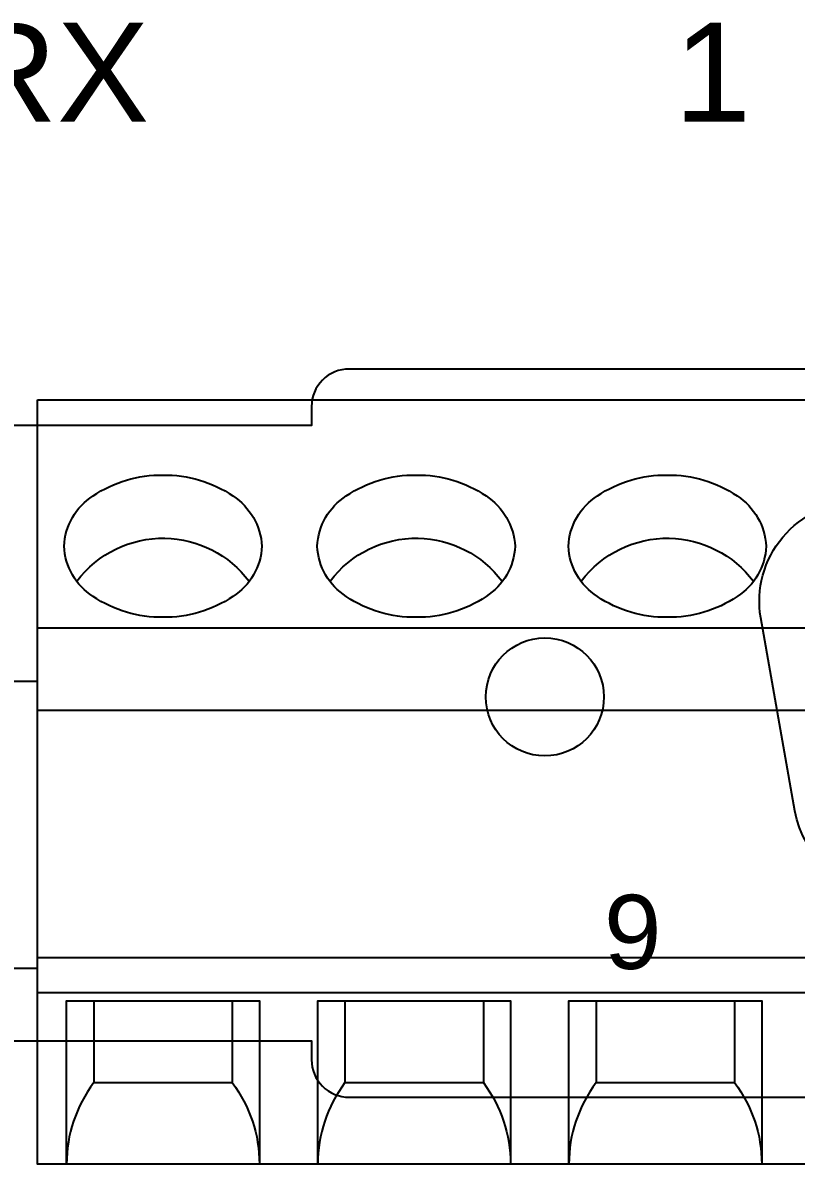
# Model space of a CAD drawing. Extents: x 0.3 to 23.7, y 0.2 to 17.8.
# Drawn here: x 20.791 to 21.407, y 5.353 to 6.263 of the extents above; entities that cross this region are included whole.
import ezdxf
from ezdxf.enums import TextEntityAlignment as Align

# ---------------------------------------------------------------- set-up
doc = ezdxf.new("R2010")
doc.units = 0
doc.header["$MEASUREMENT"] = 0
for name, color, linetype in [('1_02__1-__NONE__EIA-485', 7, 'CONTINUOUS'), ('1_04__3-___1__10-100BASE-T', 7, 'CONTINUOUS'), ('1_05__4-___1__100BASE-FX_M', 7, 'CONTINUOUS'), ('1_06__6-___2__10-100BASE-T', 7, 'CONTINUOUS'), ('1_07__8-___2__100BASE-FX_M', 7, 'CONTINUOUS'), ('2_01__0-__EMPTY', 7, 'CONTINUOUS'), ('2_02__A-__SERIAL_COMMUNICA', 7, 'CONTINUOUS'), ('2_03__B-___3__DI___4__DO__', 7, 'CONTINUOUS'), ('2_04__1-___4__DI___4__DO_E', 7, 'CONTINUOUS'), ('2_05__C-___4__DI___4__DO_F', 7, 'CONTINUOUS'), ('2_06__D-___4__DI___3__DO_E', 7, 'CONTINUOUS'), ('2_07__2A___8__DO__ELECTROM', 7, 'CONTINUOUS'), ('2_08__2B___8__DO__ELECTROM', 7, 'CONTINUOUS'), ('2_09__2C___8__DO_ELECTROME', 7, 'CONTINUOUS'), ('2_10__2D___8__DO_ELECTROME', 7, 'CONTINUOUS'), ('2_11__2G___8__DO_ELECTROME', 7, 'CONTINUOUS'), ('2_12__3-___8__DI', 7, 'CONTINUOUS'), ('2_13__4-___14__DI', 7, 'CONTINUOUS'), ('2_14__5-___8__AI___20_MA_O', 7, 'CONTINUOUS'), ('2_15__6-___4__AI___4__AO__', 7, 'CONTINUOUS')]:
    doc.layers.add(name, color=color, linetype=linetype)
doc.styles.add('ARIAL', font='arial.ttf')

msp = doc.modelspace()

# ---------------------------------------------------------------- linework, layer by layer
at = {"layer": '2_01__0-__EMPTY'}
for points in [[(22.04565, 5.95689, 0.414214), (22.01576, 5.98678), (21.05054, 5.98678, 0.414214), (21.02065, 5.95689), (21.02065, 5.94178), (20.78065, 5.94178), (20.78065, 5.95689, 0.414214), (20.75076, 5.98678), (19.85554, 5.98678, 0.414214)], [(19.85554, 5.40678), (20.75076, 5.40678, 0.414214), (20.78065, 5.43666), (20.78065, 5.45178), (21.02065, 5.45178), (21.02065, 5.43666, 0.414214), (21.05054, 5.40678), (22.01576, 5.40678, 0.414214), (22.04565, 5.43666)]]:
    msp.add_lwpolyline(points, format="xyb", dxfattribs=at)
at = {"layer": '2_02__A-__SERIAL_COMMUNICA'}
msp.add_lwpolyline([(21.45625, 5.88101), (21.9405, 5.88101, -0.46318), (22.01842, 5.78853), (21.99098, 5.63505, -0.363045), (21.91343, 5.56998), (21.48333, 5.56998, -0.360245), (21.40541, 5.63499), (21.37834, 5.78853, -0.463312)], format="xyb", close=True, dxfattribs=at)
msp.add_circle((21.20645, 5.72558), 0.047, dxfattribs=at)
at = {"layer": '2_03__B-___3__DI___4__DO__'}
msp.add_lwpolyline([(20.80237, 5.96215), (22.40237, 5.96215), (22.40237, 5.35344), (20.80237, 5.35344)], close=True, dxfattribs=at)
for points in [[(20.82363, 5.84569, -0.244062), (20.84669, 5.88574, -0.154167), (20.90237, 5.90233, -0.154167), (20.95804, 5.88574, -0.236767), (20.98111, 5.84569, -0.24406), (20.95804, 5.80563, -0.154167), (20.90237, 5.78904, -0.154167), (20.84669, 5.80563, -0.244061)], [(21.0252, 5.84567, -0.244062), (21.04826, 5.88572, -0.154167), (21.10394, 5.90231, -0.154167), (21.15962, 5.88572, -0.236767), (21.18268, 5.84567, -0.24406), (21.15962, 5.80562, -0.154167), (21.10394, 5.78903, -0.154167), (21.04826, 5.80562, -0.244061)], [(21.2252, 5.84567, -0.244062), (21.24826, 5.88572, -0.154167), (21.30394, 5.90231, -0.154167), (21.35962, 5.88572, -0.236767), (21.38268, 5.84567, -0.24406), (21.35962, 5.80562, -0.154167), (21.30394, 5.78903, -0.154167), (21.24826, 5.80562, -0.244061)]]:
    msp.add_lwpolyline(points, format="xyb", close=True, dxfattribs=at)
for points in [[(20.83371, 5.81765, -0.001746), (20.83385, 5.81778, -0.240907), (20.90394, 5.85202, -0.231198), (20.97088, 5.81778, -0.005828), (20.97118, 5.81785)], [(21.03528, 5.81764, -0.001746), (21.03542, 5.81776, -0.240907), (21.10552, 5.85201, -0.231198), (21.17246, 5.81776, -0.005828), (21.17275, 5.81784)], [(21.23528, 5.81764, -0.001746), (21.23542, 5.81776, -0.240907), (21.30552, 5.85201, -0.231198), (21.37246, 5.81776, -0.005828), (21.37275, 5.81784)], [(20.80237, 5.738), (20.64174, 5.738, 0.414169), (20.60237, 5.69864), (20.60237, 5.54905, 0.414258), (20.64174, 5.50969), (20.80237, 5.50969)], [(20.84725, 5.48351), (20.84725, 5.41838, 0.162853), (20.82559, 5.35344, 1.944453)], [(20.95748, 5.48351), (20.95748, 5.41838, -0.162853), (20.97914, 5.35344, -1.944453)], [(21.04725, 5.48351), (21.04725, 5.41838, 0.162853), (21.02559, 5.35344, 1.944453)], [(21.15748, 5.48351), (21.15748, 5.41838, -0.162853), (21.17914, 5.35344, -1.944453)], [(21.24725, 5.48351), (21.24725, 5.41838, 0.162853), (21.22559, 5.35344, 1.944453)], [(21.35748, 5.48351), (21.35748, 5.41838, -0.162853), (21.37914, 5.35344, -1.944453)]]:
    msp.add_lwpolyline(points, format="xyb", dxfattribs=at)
for points in [[(20.80237, 5.78055), (22.40237, 5.78055)], [(20.80237, 5.71511), (22.40237, 5.71511)], [(20.80237, 5.51801), (22.40237, 5.51801)], [(20.80237, 5.49018), (22.40237, 5.49018)], [(20.82559, 5.35344), (20.82559, 5.48351), (20.97914, 5.48351), (20.97914, 5.35344)], [(21.02559, 5.35344), (21.02559, 5.48351), (21.17914, 5.48351), (21.17914, 5.35344)], [(21.22559, 5.35344), (21.22559, 5.48351), (21.37914, 5.48351), (21.37914, 5.35344)], [(20.84725, 5.41838), (20.95748, 5.41838)], [(21.04725, 5.41838), (21.15748, 5.41838)], [(21.24725, 5.41838), (21.35748, 5.41838)]]:
    msp.add_lwpolyline(points, dxfattribs=at)
at = {"layer": '2_04__1-___4__DI___4__DO_E'}
msp.add_lwpolyline([(20.80237, 5.96215), (22.40237, 5.96215), (22.40237, 5.35344), (20.80237, 5.35344)], close=True, dxfattribs=at)
for points in [[(20.82363, 5.84569, -0.244062), (20.84669, 5.88574, -0.154167), (20.90237, 5.90233, -0.154167), (20.95804, 5.88574, -0.236767), (20.98111, 5.84569, -0.24406), (20.95804, 5.80563, -0.154167), (20.90237, 5.78904, -0.154167), (20.84669, 5.80563, -0.244061)], [(21.0252, 5.84567, -0.244062), (21.04826, 5.88572, -0.154167), (21.10394, 5.90231, -0.154167), (21.15962, 5.88572, -0.236767), (21.18268, 5.84567, -0.24406), (21.15962, 5.80562, -0.154167), (21.10394, 5.78903, -0.154167), (21.04826, 5.80562, -0.244061)], [(21.2252, 5.84567, -0.244062), (21.24826, 5.88572, -0.154167), (21.30394, 5.90231, -0.154167), (21.35962, 5.88572, -0.236767), (21.38268, 5.84567, -0.24406), (21.35962, 5.80562, -0.154167), (21.30394, 5.78903, -0.154167), (21.24826, 5.80562, -0.244061)]]:
    msp.add_lwpolyline(points, format="xyb", close=True, dxfattribs=at)
for points in [[(20.83371, 5.81765, -0.001746), (20.83385, 5.81778, -0.240907), (20.90394, 5.85202, -0.231198), (20.97088, 5.81778, -0.005828), (20.97118, 5.81785)], [(21.03528, 5.81764, -0.001746), (21.03542, 5.81776, -0.240907), (21.10552, 5.85201, -0.231198), (21.17246, 5.81776, -0.005828), (21.17275, 5.81784)], [(21.23528, 5.81764, -0.001746), (21.23542, 5.81776, -0.240907), (21.30552, 5.85201, -0.231198), (21.37246, 5.81776, -0.005828), (21.37275, 5.81784)], [(20.80237, 5.738), (20.64174, 5.738, 0.414169), (20.60237, 5.69864), (20.60237, 5.54905, 0.414258), (20.64174, 5.50969), (20.80237, 5.50969)], [(20.84725, 5.48351), (20.84725, 5.41838, 0.162853), (20.82559, 5.35344, 1.944453)], [(20.95748, 5.48351), (20.95748, 5.41838, -0.162853), (20.97914, 5.35344, -1.944453)], [(21.04725, 5.48351), (21.04725, 5.41838, 0.162853), (21.02559, 5.35344, 1.944453)], [(21.15748, 5.48351), (21.15748, 5.41838, -0.162853), (21.17914, 5.35344, -1.944453)], [(21.24725, 5.48351), (21.24725, 5.41838, 0.162853), (21.22559, 5.35344, 1.944453)], [(21.35748, 5.48351), (21.35748, 5.41838, -0.162853), (21.37914, 5.35344, -1.944453)]]:
    msp.add_lwpolyline(points, format="xyb", dxfattribs=at)
for points in [[(20.80237, 5.78055), (22.40237, 5.78055)], [(20.80237, 5.71511), (22.40237, 5.71511)], [(20.80237, 5.51801), (22.40237, 5.51801)], [(20.80237, 5.49018), (22.40237, 5.49018)], [(20.82559, 5.35344), (20.82559, 5.48351), (20.97914, 5.48351), (20.97914, 5.35344)], [(21.02559, 5.35344), (21.02559, 5.48351), (21.17914, 5.48351), (21.17914, 5.35344)], [(21.22559, 5.35344), (21.22559, 5.48351), (21.37914, 5.48351), (21.37914, 5.35344)], [(20.84725, 5.41838), (20.95748, 5.41838)], [(21.04725, 5.41838), (21.15748, 5.41838)], [(21.24725, 5.41838), (21.35748, 5.41838)]]:
    msp.add_lwpolyline(points, dxfattribs=at)
at = {"layer": '2_05__C-___4__DI___4__DO_F'}
msp.add_lwpolyline([(20.80237, 5.96215), (22.40237, 5.96215), (22.40237, 5.35344), (20.80237, 5.35344)], close=True, dxfattribs=at)
for points in [[(20.82363, 5.84569, -0.244062), (20.84669, 5.88574, -0.154167), (20.90237, 5.90233, -0.154167), (20.95804, 5.88574, -0.236767), (20.98111, 5.84569, -0.24406), (20.95804, 5.80563, -0.154167), (20.90237, 5.78904, -0.154167), (20.84669, 5.80563, -0.244061)], [(21.0252, 5.84567, -0.244062), (21.04826, 5.88572, -0.154167), (21.10394, 5.90231, -0.154167), (21.15962, 5.88572, -0.236767), (21.18268, 5.84567, -0.24406), (21.15962, 5.80562, -0.154167), (21.10394, 5.78903, -0.154167), (21.04826, 5.80562, -0.244061)], [(21.2252, 5.84567, -0.244062), (21.24826, 5.88572, -0.154167), (21.30394, 5.90231, -0.154167), (21.35962, 5.88572, -0.236767), (21.38268, 5.84567, -0.24406), (21.35962, 5.80562, -0.154167), (21.30394, 5.78903, -0.154167), (21.24826, 5.80562, -0.244061)]]:
    msp.add_lwpolyline(points, format="xyb", close=True, dxfattribs=at)
for points in [[(20.83371, 5.81765, -0.001746), (20.83385, 5.81778, -0.240907), (20.90394, 5.85202, -0.231198), (20.97088, 5.81778, -0.005828), (20.97118, 5.81785)], [(21.03528, 5.81764, -0.001746), (21.03542, 5.81776, -0.240907), (21.10552, 5.85201, -0.231198), (21.17246, 5.81776, -0.005828), (21.17275, 5.81784)], [(21.23528, 5.81764, -0.001746), (21.23542, 5.81776, -0.240907), (21.30552, 5.85201, -0.231198), (21.37246, 5.81776, -0.005828), (21.37275, 5.81784)], [(20.80237, 5.738), (20.64174, 5.738, 0.414169), (20.60237, 5.69864), (20.60237, 5.54905, 0.414258), (20.64174, 5.50969), (20.80237, 5.50969)], [(20.84725, 5.48351), (20.84725, 5.41838, 0.162853), (20.82559, 5.35344, 1.944453)], [(20.95748, 5.48351), (20.95748, 5.41838, -0.162853), (20.97914, 5.35344, -1.944453)], [(21.04725, 5.48351), (21.04725, 5.41838, 0.162853), (21.02559, 5.35344, 1.944453)], [(21.15748, 5.48351), (21.15748, 5.41838, -0.162853), (21.17914, 5.35344, -1.944453)], [(21.24725, 5.48351), (21.24725, 5.41838, 0.162853), (21.22559, 5.35344, 1.944453)], [(21.35748, 5.48351), (21.35748, 5.41838, -0.162853), (21.37914, 5.35344, -1.944453)]]:
    msp.add_lwpolyline(points, format="xyb", dxfattribs=at)
for points in [[(20.80237, 5.78055), (22.40237, 5.78055)], [(20.80237, 5.71511), (22.40237, 5.71511)], [(20.80237, 5.51801), (22.40237, 5.51801)], [(20.80237, 5.49018), (22.40237, 5.49018)], [(20.82559, 5.35344), (20.82559, 5.48351), (20.97914, 5.48351), (20.97914, 5.35344)], [(21.02559, 5.35344), (21.02559, 5.48351), (21.17914, 5.48351), (21.17914, 5.35344)], [(21.22559, 5.35344), (21.22559, 5.48351), (21.37914, 5.48351), (21.37914, 5.35344)], [(20.84725, 5.41838), (20.95748, 5.41838)], [(21.04725, 5.41838), (21.15748, 5.41838)], [(21.24725, 5.41838), (21.35748, 5.41838)]]:
    msp.add_lwpolyline(points, dxfattribs=at)
at = {"layer": '2_06__D-___4__DI___3__DO_E'}
msp.add_lwpolyline([(20.80237, 5.96215), (22.40237, 5.96215), (22.40237, 5.35344), (20.80237, 5.35344)], close=True, dxfattribs=at)
for points in [[(20.82363, 5.84569, -0.244062), (20.84669, 5.88574, -0.154167), (20.90237, 5.90233, -0.154167), (20.95804, 5.88574, -0.236767), (20.98111, 5.84569, -0.24406), (20.95804, 5.80563, -0.154167), (20.90237, 5.78904, -0.154167), (20.84669, 5.80563, -0.244061)], [(21.0252, 5.84567, -0.244062), (21.04826, 5.88572, -0.154167), (21.10394, 5.90231, -0.154167), (21.15962, 5.88572, -0.236767), (21.18268, 5.84567, -0.24406), (21.15962, 5.80562, -0.154167), (21.10394, 5.78903, -0.154167), (21.04826, 5.80562, -0.244061)], [(21.2252, 5.84567, -0.244062), (21.24826, 5.88572, -0.154167), (21.30394, 5.90231, -0.154167), (21.35962, 5.88572, -0.236767), (21.38268, 5.84567, -0.24406), (21.35962, 5.80562, -0.154167), (21.30394, 5.78903, -0.154167), (21.24826, 5.80562, -0.244061)]]:
    msp.add_lwpolyline(points, format="xyb", close=True, dxfattribs=at)
for points in [[(20.83371, 5.81765, -0.001746), (20.83385, 5.81778, -0.240907), (20.90394, 5.85202, -0.231198), (20.97088, 5.81778, -0.005828), (20.97118, 5.81785)], [(21.03528, 5.81764, -0.001746), (21.03542, 5.81776, -0.240907), (21.10552, 5.85201, -0.231198), (21.17246, 5.81776, -0.005828), (21.17275, 5.81784)], [(21.23528, 5.81764, -0.001746), (21.23542, 5.81776, -0.240907), (21.30552, 5.85201, -0.231198), (21.37246, 5.81776, -0.005828), (21.37275, 5.81784)], [(20.80237, 5.738), (20.64174, 5.738, 0.414169), (20.60237, 5.69864), (20.60237, 5.54905, 0.414258), (20.64174, 5.50969), (20.80237, 5.50969)], [(20.84725, 5.48351), (20.84725, 5.41838, 0.162853), (20.82559, 5.35344, 1.944453)], [(20.95748, 5.48351), (20.95748, 5.41838, -0.162853), (20.97914, 5.35344, -1.944453)], [(21.04725, 5.48351), (21.04725, 5.41838, 0.162853), (21.02559, 5.35344, 1.944453)], [(21.15748, 5.48351), (21.15748, 5.41838, -0.162853), (21.17914, 5.35344, -1.944453)], [(21.24725, 5.48351), (21.24725, 5.41838, 0.162853), (21.22559, 5.35344, 1.944453)], [(21.35748, 5.48351), (21.35748, 5.41838, -0.162853), (21.37914, 5.35344, -1.944453)]]:
    msp.add_lwpolyline(points, format="xyb", dxfattribs=at)
for points in [[(20.80237, 5.78055), (22.40237, 5.78055)], [(20.80237, 5.71511), (22.40237, 5.71511)], [(20.80237, 5.51801), (22.40237, 5.51801)], [(20.80237, 5.49018), (22.40237, 5.49018)], [(20.82559, 5.35344), (20.82559, 5.48351), (20.97914, 5.48351), (20.97914, 5.35344)], [(21.02559, 5.35344), (21.02559, 5.48351), (21.17914, 5.48351), (21.17914, 5.35344)], [(21.22559, 5.35344), (21.22559, 5.48351), (21.37914, 5.48351), (21.37914, 5.35344)], [(20.84725, 5.41838), (20.95748, 5.41838)], [(21.04725, 5.41838), (21.15748, 5.41838)], [(21.24725, 5.41838), (21.35748, 5.41838)]]:
    msp.add_lwpolyline(points, dxfattribs=at)
at = {"layer": '2_07__2A___8__DO__ELECTROM'}
msp.add_lwpolyline([(20.80237, 5.96215), (22.40237, 5.96215), (22.40237, 5.35344), (20.80237, 5.35344)], close=True, dxfattribs=at)
for points in [[(20.82363, 5.84569, -0.244062), (20.84669, 5.88574, -0.154167), (20.90237, 5.90233, -0.154167), (20.95804, 5.88574, -0.236767), (20.98111, 5.84569, -0.24406), (20.95804, 5.80563, -0.154167), (20.90237, 5.78904, -0.154167), (20.84669, 5.80563, -0.244061)], [(21.0252, 5.84567, -0.244062), (21.04826, 5.88572, -0.154167), (21.10394, 5.90231, -0.154167), (21.15962, 5.88572, -0.236767), (21.18268, 5.84567, -0.24406), (21.15962, 5.80562, -0.154167), (21.10394, 5.78903, -0.154167), (21.04826, 5.80562, -0.244061)], [(21.2252, 5.84567, -0.244062), (21.24826, 5.88572, -0.154167), (21.30394, 5.90231, -0.154167), (21.35962, 5.88572, -0.236767), (21.38268, 5.84567, -0.24406), (21.35962, 5.80562, -0.154167), (21.30394, 5.78903, -0.154167), (21.24826, 5.80562, -0.244061)]]:
    msp.add_lwpolyline(points, format="xyb", close=True, dxfattribs=at)
for points in [[(20.83371, 5.81765, -0.001746), (20.83385, 5.81778, -0.240907), (20.90394, 5.85202, -0.231198), (20.97088, 5.81778, -0.005828), (20.97118, 5.81785)], [(21.03528, 5.81764, -0.001746), (21.03542, 5.81776, -0.240907), (21.10552, 5.85201, -0.231198), (21.17246, 5.81776, -0.005828), (21.17275, 5.81784)], [(21.23528, 5.81764, -0.001746), (21.23542, 5.81776, -0.240907), (21.30552, 5.85201, -0.231198), (21.37246, 5.81776, -0.005828), (21.37275, 5.81784)], [(20.80237, 5.738), (20.64174, 5.738, 0.414169), (20.60237, 5.69864), (20.60237, 5.54905, 0.414258), (20.64174, 5.50969), (20.80237, 5.50969)], [(20.84725, 5.48351), (20.84725, 5.41838, 0.162853), (20.82559, 5.35344, 1.944453)], [(20.95748, 5.48351), (20.95748, 5.41838, -0.162853), (20.97914, 5.35344, -1.944453)], [(21.04725, 5.48351), (21.04725, 5.41838, 0.162853), (21.02559, 5.35344, 1.944453)], [(21.15748, 5.48351), (21.15748, 5.41838, -0.162853), (21.17914, 5.35344, -1.944453)], [(21.24725, 5.48351), (21.24725, 5.41838, 0.162853), (21.22559, 5.35344, 1.944453)], [(21.35748, 5.48351), (21.35748, 5.41838, -0.162853), (21.37914, 5.35344, -1.944453)]]:
    msp.add_lwpolyline(points, format="xyb", dxfattribs=at)
for points in [[(20.80237, 5.78055), (22.40237, 5.78055)], [(20.80237, 5.71511), (22.40237, 5.71511)], [(20.80237, 5.51801), (22.40237, 5.51801)], [(20.80237, 5.49018), (22.40237, 5.49018)], [(20.82559, 5.35344), (20.82559, 5.48351), (20.97914, 5.48351), (20.97914, 5.35344)], [(21.02559, 5.35344), (21.02559, 5.48351), (21.17914, 5.48351), (21.17914, 5.35344)], [(21.22559, 5.35344), (21.22559, 5.48351), (21.37914, 5.48351), (21.37914, 5.35344)], [(20.84725, 5.41838), (20.95748, 5.41838)], [(21.04725, 5.41838), (21.15748, 5.41838)], [(21.24725, 5.41838), (21.35748, 5.41838)]]:
    msp.add_lwpolyline(points, dxfattribs=at)
at = {"layer": '2_08__2B___8__DO__ELECTROM'}
msp.add_lwpolyline([(20.80237, 5.96215), (22.40237, 5.96215), (22.40237, 5.35344), (20.80237, 5.35344)], close=True, dxfattribs=at)
for points in [[(20.82363, 5.84569, -0.244062), (20.84669, 5.88574, -0.154167), (20.90237, 5.90233, -0.154167), (20.95804, 5.88574, -0.236767), (20.98111, 5.84569, -0.24406), (20.95804, 5.80563, -0.154167), (20.90237, 5.78904, -0.154167), (20.84669, 5.80563, -0.244061)], [(21.0252, 5.84567, -0.244062), (21.04826, 5.88572, -0.154167), (21.10394, 5.90231, -0.154167), (21.15962, 5.88572, -0.236767), (21.18268, 5.84567, -0.24406), (21.15962, 5.80562, -0.154167), (21.10394, 5.78903, -0.154167), (21.04826, 5.80562, -0.244061)], [(21.2252, 5.84567, -0.244062), (21.24826, 5.88572, -0.154167), (21.30394, 5.90231, -0.154167), (21.35962, 5.88572, -0.236767), (21.38268, 5.84567, -0.24406), (21.35962, 5.80562, -0.154167), (21.30394, 5.78903, -0.154167), (21.24826, 5.80562, -0.244061)]]:
    msp.add_lwpolyline(points, format="xyb", close=True, dxfattribs=at)
for points in [[(20.83371, 5.81765, -0.001746), (20.83385, 5.81778, -0.240907), (20.90394, 5.85202, -0.231198), (20.97088, 5.81778, -0.005828), (20.97118, 5.81785)], [(21.03528, 5.81764, -0.001746), (21.03542, 5.81776, -0.240907), (21.10552, 5.85201, -0.231198), (21.17246, 5.81776, -0.005828), (21.17275, 5.81784)], [(21.23528, 5.81764, -0.001746), (21.23542, 5.81776, -0.240907), (21.30552, 5.85201, -0.231198), (21.37246, 5.81776, -0.005828), (21.37275, 5.81784)], [(20.80237, 5.738), (20.64174, 5.738, 0.414169), (20.60237, 5.69864), (20.60237, 5.54905, 0.414258), (20.64174, 5.50969), (20.80237, 5.50969)], [(20.84725, 5.48351), (20.84725, 5.41838, 0.162853), (20.82559, 5.35344, 1.944453)], [(20.95748, 5.48351), (20.95748, 5.41838, -0.162853), (20.97914, 5.35344, -1.944453)], [(21.04725, 5.48351), (21.04725, 5.41838, 0.162853), (21.02559, 5.35344, 1.944453)], [(21.15748, 5.48351), (21.15748, 5.41838, -0.162853), (21.17914, 5.35344, -1.944453)], [(21.24725, 5.48351), (21.24725, 5.41838, 0.162853), (21.22559, 5.35344, 1.944453)], [(21.35748, 5.48351), (21.35748, 5.41838, -0.162853), (21.37914, 5.35344, -1.944453)]]:
    msp.add_lwpolyline(points, format="xyb", dxfattribs=at)
for points in [[(20.80237, 5.78055), (22.40237, 5.78055)], [(20.80237, 5.71511), (22.40237, 5.71511)], [(20.80237, 5.51801), (22.40237, 5.51801)], [(20.80237, 5.49018), (22.40237, 5.49018)], [(20.82559, 5.35344), (20.82559, 5.48351), (20.97914, 5.48351), (20.97914, 5.35344)], [(21.02559, 5.35344), (21.02559, 5.48351), (21.17914, 5.48351), (21.17914, 5.35344)], [(21.22559, 5.35344), (21.22559, 5.48351), (21.37914, 5.48351), (21.37914, 5.35344)], [(20.84725, 5.41838), (20.95748, 5.41838)], [(21.04725, 5.41838), (21.15748, 5.41838)], [(21.24725, 5.41838), (21.35748, 5.41838)]]:
    msp.add_lwpolyline(points, dxfattribs=at)
at = {"layer": '2_09__2C___8__DO_ELECTROME'}
msp.add_lwpolyline([(20.80237, 5.96215), (22.40237, 5.96215), (22.40237, 5.35344), (20.80237, 5.35344)], close=True, dxfattribs=at)
for points in [[(20.82363, 5.84569, -0.244062), (20.84669, 5.88574, -0.154167), (20.90237, 5.90233, -0.154167), (20.95804, 5.88574, -0.236767), (20.98111, 5.84569, -0.24406), (20.95804, 5.80563, -0.154167), (20.90237, 5.78904, -0.154167), (20.84669, 5.80563, -0.244061)], [(21.0252, 5.84567, -0.244062), (21.04826, 5.88572, -0.154167), (21.10394, 5.90231, -0.154167), (21.15962, 5.88572, -0.236767), (21.18268, 5.84567, -0.24406), (21.15962, 5.80562, -0.154167), (21.10394, 5.78903, -0.154167), (21.04826, 5.80562, -0.244061)], [(21.2252, 5.84567, -0.244062), (21.24826, 5.88572, -0.154167), (21.30394, 5.90231, -0.154167), (21.35962, 5.88572, -0.236767), (21.38268, 5.84567, -0.24406), (21.35962, 5.80562, -0.154167), (21.30394, 5.78903, -0.154167), (21.24826, 5.80562, -0.244061)]]:
    msp.add_lwpolyline(points, format="xyb", close=True, dxfattribs=at)
for points in [[(20.83371, 5.81765, -0.001746), (20.83385, 5.81778, -0.240907), (20.90394, 5.85202, -0.231198), (20.97088, 5.81778, -0.005828), (20.97118, 5.81785)], [(21.03528, 5.81764, -0.001746), (21.03542, 5.81776, -0.240907), (21.10552, 5.85201, -0.231198), (21.17246, 5.81776, -0.005828), (21.17275, 5.81784)], [(21.23528, 5.81764, -0.001746), (21.23542, 5.81776, -0.240907), (21.30552, 5.85201, -0.231198), (21.37246, 5.81776, -0.005828), (21.37275, 5.81784)], [(20.80237, 5.738), (20.64174, 5.738, 0.414169), (20.60237, 5.69864), (20.60237, 5.54905, 0.414258), (20.64174, 5.50969), (20.80237, 5.50969)], [(20.84725, 5.48351), (20.84725, 5.41838, 0.162853), (20.82559, 5.35344, 1.944453)], [(20.95748, 5.48351), (20.95748, 5.41838, -0.162853), (20.97914, 5.35344, -1.944453)], [(21.04725, 5.48351), (21.04725, 5.41838, 0.162853), (21.02559, 5.35344, 1.944453)], [(21.15748, 5.48351), (21.15748, 5.41838, -0.162853), (21.17914, 5.35344, -1.944453)], [(21.24725, 5.48351), (21.24725, 5.41838, 0.162853), (21.22559, 5.35344, 1.944453)], [(21.35748, 5.48351), (21.35748, 5.41838, -0.162853), (21.37914, 5.35344, -1.944453)]]:
    msp.add_lwpolyline(points, format="xyb", dxfattribs=at)
for points in [[(20.80237, 5.78055), (22.40237, 5.78055)], [(20.80237, 5.71511), (22.40237, 5.71511)], [(20.80237, 5.51801), (22.40237, 5.51801)], [(20.80237, 5.49018), (22.40237, 5.49018)], [(20.82559, 5.35344), (20.82559, 5.48351), (20.97914, 5.48351), (20.97914, 5.35344)], [(21.02559, 5.35344), (21.02559, 5.48351), (21.17914, 5.48351), (21.17914, 5.35344)], [(21.22559, 5.35344), (21.22559, 5.48351), (21.37914, 5.48351), (21.37914, 5.35344)], [(20.84725, 5.41838), (20.95748, 5.41838)], [(21.04725, 5.41838), (21.15748, 5.41838)], [(21.24725, 5.41838), (21.35748, 5.41838)]]:
    msp.add_lwpolyline(points, dxfattribs=at)
at = {"layer": '2_10__2D___8__DO_ELECTROME'}
msp.add_lwpolyline([(20.80237, 5.96215), (22.40237, 5.96215), (22.40237, 5.35344), (20.80237, 5.35344)], close=True, dxfattribs=at)
for points in [[(20.82363, 5.84569, -0.244062), (20.84669, 5.88574, -0.154167), (20.90237, 5.90233, -0.154167), (20.95804, 5.88574, -0.236767), (20.98111, 5.84569, -0.24406), (20.95804, 5.80563, -0.154167), (20.90237, 5.78904, -0.154167), (20.84669, 5.80563, -0.244061)], [(21.0252, 5.84567, -0.244062), (21.04826, 5.88572, -0.154167), (21.10394, 5.90231, -0.154167), (21.15962, 5.88572, -0.236767), (21.18268, 5.84567, -0.24406), (21.15962, 5.80562, -0.154167), (21.10394, 5.78903, -0.154167), (21.04826, 5.80562, -0.244061)], [(21.2252, 5.84567, -0.244062), (21.24826, 5.88572, -0.154167), (21.30394, 5.90231, -0.154167), (21.35962, 5.88572, -0.236767), (21.38268, 5.84567, -0.24406), (21.35962, 5.80562, -0.154167), (21.30394, 5.78903, -0.154167), (21.24826, 5.80562, -0.244061)]]:
    msp.add_lwpolyline(points, format="xyb", close=True, dxfattribs=at)
for points in [[(20.83371, 5.81765, -0.001746), (20.83385, 5.81778, -0.240907), (20.90394, 5.85202, -0.231198), (20.97088, 5.81778, -0.005828), (20.97118, 5.81785)], [(21.03528, 5.81764, -0.001746), (21.03542, 5.81776, -0.240907), (21.10552, 5.85201, -0.231198), (21.17246, 5.81776, -0.005828), (21.17275, 5.81784)], [(21.23528, 5.81764, -0.001746), (21.23542, 5.81776, -0.240907), (21.30552, 5.85201, -0.231198), (21.37246, 5.81776, -0.005828), (21.37275, 5.81784)], [(20.80237, 5.738), (20.64174, 5.738, 0.414169), (20.60237, 5.69864), (20.60237, 5.54905, 0.414258), (20.64174, 5.50969), (20.80237, 5.50969)], [(20.84725, 5.48351), (20.84725, 5.41838, 0.162853), (20.82559, 5.35344, 1.944453)], [(20.95748, 5.48351), (20.95748, 5.41838, -0.162853), (20.97914, 5.35344, -1.944453)], [(21.04725, 5.48351), (21.04725, 5.41838, 0.162853), (21.02559, 5.35344, 1.944453)], [(21.15748, 5.48351), (21.15748, 5.41838, -0.162853), (21.17914, 5.35344, -1.944453)], [(21.24725, 5.48351), (21.24725, 5.41838, 0.162853), (21.22559, 5.35344, 1.944453)], [(21.35748, 5.48351), (21.35748, 5.41838, -0.162853), (21.37914, 5.35344, -1.944453)]]:
    msp.add_lwpolyline(points, format="xyb", dxfattribs=at)
for points in [[(20.80237, 5.78055), (22.40237, 5.78055)], [(20.80237, 5.71511), (22.40237, 5.71511)], [(20.80237, 5.51801), (22.40237, 5.51801)], [(20.80237, 5.49018), (22.40237, 5.49018)], [(20.82559, 5.35344), (20.82559, 5.48351), (20.97914, 5.48351), (20.97914, 5.35344)], [(21.02559, 5.35344), (21.02559, 5.48351), (21.17914, 5.48351), (21.17914, 5.35344)], [(21.22559, 5.35344), (21.22559, 5.48351), (21.37914, 5.48351), (21.37914, 5.35344)], [(20.84725, 5.41838), (20.95748, 5.41838)], [(21.04725, 5.41838), (21.15748, 5.41838)], [(21.24725, 5.41838), (21.35748, 5.41838)]]:
    msp.add_lwpolyline(points, dxfattribs=at)
at = {"layer": '2_11__2G___8__DO_ELECTROME'}
msp.add_lwpolyline([(20.80237, 5.96215), (22.40237, 5.96215), (22.40237, 5.35344), (20.80237, 5.35344)], close=True, dxfattribs=at)
for points in [[(20.82363, 5.84569, -0.244062), (20.84669, 5.88574, -0.154167), (20.90237, 5.90233, -0.154167), (20.95804, 5.88574, -0.236767), (20.98111, 5.84569, -0.24406), (20.95804, 5.80563, -0.154167), (20.90237, 5.78904, -0.154167), (20.84669, 5.80563, -0.244061)], [(21.0252, 5.84567, -0.244062), (21.04826, 5.88572, -0.154167), (21.10394, 5.90231, -0.154167), (21.15962, 5.88572, -0.236767), (21.18268, 5.84567, -0.24406), (21.15962, 5.80562, -0.154167), (21.10394, 5.78903, -0.154167), (21.04826, 5.80562, -0.244061)], [(21.2252, 5.84567, -0.244062), (21.24826, 5.88572, -0.154167), (21.30394, 5.90231, -0.154167), (21.35962, 5.88572, -0.236767), (21.38268, 5.84567, -0.24406), (21.35962, 5.80562, -0.154167), (21.30394, 5.78903, -0.154167), (21.24826, 5.80562, -0.244061)]]:
    msp.add_lwpolyline(points, format="xyb", close=True, dxfattribs=at)
for points in [[(20.83371, 5.81765, -0.001746), (20.83385, 5.81778, -0.240907), (20.90394, 5.85202, -0.231198), (20.97088, 5.81778, -0.005828), (20.97118, 5.81785)], [(21.03528, 5.81764, -0.001746), (21.03542, 5.81776, -0.240907), (21.10552, 5.85201, -0.231198), (21.17246, 5.81776, -0.005828), (21.17275, 5.81784)], [(21.23528, 5.81764, -0.001746), (21.23542, 5.81776, -0.240907), (21.30552, 5.85201, -0.231198), (21.37246, 5.81776, -0.005828), (21.37275, 5.81784)], [(20.80237, 5.738), (20.64174, 5.738, 0.414169), (20.60237, 5.69864), (20.60237, 5.54905, 0.414258), (20.64174, 5.50969), (20.80237, 5.50969)], [(20.84725, 5.48351), (20.84725, 5.41838, 0.162853), (20.82559, 5.35344, 1.944453)], [(20.95748, 5.48351), (20.95748, 5.41838, -0.162853), (20.97914, 5.35344, -1.944453)], [(21.04725, 5.48351), (21.04725, 5.41838, 0.162853), (21.02559, 5.35344, 1.944453)], [(21.15748, 5.48351), (21.15748, 5.41838, -0.162853), (21.17914, 5.35344, -1.944453)], [(21.24725, 5.48351), (21.24725, 5.41838, 0.162853), (21.22559, 5.35344, 1.944453)], [(21.35748, 5.48351), (21.35748, 5.41838, -0.162853), (21.37914, 5.35344, -1.944453)]]:
    msp.add_lwpolyline(points, format="xyb", dxfattribs=at)
for points in [[(20.80237, 5.78055), (22.40237, 5.78055)], [(20.80237, 5.71511), (22.40237, 5.71511)], [(20.80237, 5.51801), (22.40237, 5.51801)], [(20.80237, 5.49018), (22.40237, 5.49018)], [(20.82559, 5.35344), (20.82559, 5.48351), (20.97914, 5.48351), (20.97914, 5.35344)], [(21.02559, 5.35344), (21.02559, 5.48351), (21.17914, 5.48351), (21.17914, 5.35344)], [(21.22559, 5.35344), (21.22559, 5.48351), (21.37914, 5.48351), (21.37914, 5.35344)], [(20.84725, 5.41838), (20.95748, 5.41838)], [(21.04725, 5.41838), (21.15748, 5.41838)], [(21.24725, 5.41838), (21.35748, 5.41838)]]:
    msp.add_lwpolyline(points, dxfattribs=at)
at = {"layer": '2_12__3-___8__DI'}
msp.add_lwpolyline([(20.80237, 5.96215), (22.40237, 5.96215), (22.40237, 5.35344), (20.80237, 5.35344)], close=True, dxfattribs=at)
for points in [[(20.82363, 5.84569, -0.244062), (20.84669, 5.88574, -0.154167), (20.90237, 5.90233, -0.154167), (20.95804, 5.88574, -0.236767), (20.98111, 5.84569, -0.24406), (20.95804, 5.80563, -0.154167), (20.90237, 5.78904, -0.154167), (20.84669, 5.80563, -0.244061)], [(21.0252, 5.84567, -0.244062), (21.04826, 5.88572, -0.154167), (21.10394, 5.90231, -0.154167), (21.15962, 5.88572, -0.236767), (21.18268, 5.84567, -0.24406), (21.15962, 5.80562, -0.154167), (21.10394, 5.78903, -0.154167), (21.04826, 5.80562, -0.244061)], [(21.2252, 5.84567, -0.244062), (21.24826, 5.88572, -0.154167), (21.30394, 5.90231, -0.154167), (21.35962, 5.88572, -0.236767), (21.38268, 5.84567, -0.24406), (21.35962, 5.80562, -0.154167), (21.30394, 5.78903, -0.154167), (21.24826, 5.80562, -0.244061)]]:
    msp.add_lwpolyline(points, format="xyb", close=True, dxfattribs=at)
for points in [[(20.83371, 5.81765, -0.001746), (20.83385, 5.81778, -0.240907), (20.90394, 5.85202, -0.231198), (20.97088, 5.81778, -0.005828), (20.97118, 5.81785)], [(21.03528, 5.81764, -0.001746), (21.03542, 5.81776, -0.240907), (21.10552, 5.85201, -0.231198), (21.17246, 5.81776, -0.005828), (21.17275, 5.81784)], [(21.23528, 5.81764, -0.001746), (21.23542, 5.81776, -0.240907), (21.30552, 5.85201, -0.231198), (21.37246, 5.81776, -0.005828), (21.37275, 5.81784)], [(20.80237, 5.738), (20.64174, 5.738, 0.414169), (20.60237, 5.69864), (20.60237, 5.54905, 0.414258), (20.64174, 5.50969), (20.80237, 5.50969)], [(20.84725, 5.48351), (20.84725, 5.41838, 0.162853), (20.82559, 5.35344, 1.944453)], [(20.95748, 5.48351), (20.95748, 5.41838, -0.162853), (20.97914, 5.35344, -1.944453)], [(21.04725, 5.48351), (21.04725, 5.41838, 0.162853), (21.02559, 5.35344, 1.944453)], [(21.15748, 5.48351), (21.15748, 5.41838, -0.162853), (21.17914, 5.35344, -1.944453)], [(21.24725, 5.48351), (21.24725, 5.41838, 0.162853), (21.22559, 5.35344, 1.944453)], [(21.35748, 5.48351), (21.35748, 5.41838, -0.162853), (21.37914, 5.35344, -1.944453)]]:
    msp.add_lwpolyline(points, format="xyb", dxfattribs=at)
for points in [[(20.80237, 5.78055), (22.40237, 5.78055)], [(20.80237, 5.71511), (22.40237, 5.71511)], [(20.80237, 5.51801), (22.40237, 5.51801)], [(20.80237, 5.49018), (22.40237, 5.49018)], [(20.82559, 5.35344), (20.82559, 5.48351), (20.97914, 5.48351), (20.97914, 5.35344)], [(21.02559, 5.35344), (21.02559, 5.48351), (21.17914, 5.48351), (21.17914, 5.35344)], [(21.22559, 5.35344), (21.22559, 5.48351), (21.37914, 5.48351), (21.37914, 5.35344)], [(20.84725, 5.41838), (20.95748, 5.41838)], [(21.04725, 5.41838), (21.15748, 5.41838)], [(21.24725, 5.41838), (21.35748, 5.41838)]]:
    msp.add_lwpolyline(points, dxfattribs=at)
at = {"layer": '2_13__4-___14__DI'}
msp.add_lwpolyline([(20.80237, 5.96215), (22.40237, 5.96215), (22.40237, 5.35344), (20.80237, 5.35344)], close=True, dxfattribs=at)
for points in [[(20.82363, 5.84569, -0.244062), (20.84669, 5.88574, -0.154167), (20.90237, 5.90233, -0.154167), (20.95804, 5.88574, -0.236767), (20.98111, 5.84569, -0.24406), (20.95804, 5.80563, -0.154167), (20.90237, 5.78904, -0.154167), (20.84669, 5.80563, -0.244061)], [(21.0252, 5.84567, -0.244062), (21.04826, 5.88572, -0.154167), (21.10394, 5.90231, -0.154167), (21.15962, 5.88572, -0.236767), (21.18268, 5.84567, -0.24406), (21.15962, 5.80562, -0.154167), (21.10394, 5.78903, -0.154167), (21.04826, 5.80562, -0.244061)], [(21.2252, 5.84567, -0.244062), (21.24826, 5.88572, -0.154167), (21.30394, 5.90231, -0.154167), (21.35962, 5.88572, -0.236767), (21.38268, 5.84567, -0.24406), (21.35962, 5.80562, -0.154167), (21.30394, 5.78903, -0.154167), (21.24826, 5.80562, -0.244061)]]:
    msp.add_lwpolyline(points, format="xyb", close=True, dxfattribs=at)
for points in [[(20.83371, 5.81765, -0.001746), (20.83385, 5.81778, -0.240907), (20.90394, 5.85202, -0.231198), (20.97088, 5.81778, -0.005828), (20.97118, 5.81785)], [(21.03528, 5.81764, -0.001746), (21.03542, 5.81776, -0.240907), (21.10552, 5.85201, -0.231198), (21.17246, 5.81776, -0.005828), (21.17275, 5.81784)], [(21.23528, 5.81764, -0.001746), (21.23542, 5.81776, -0.240907), (21.30552, 5.85201, -0.231198), (21.37246, 5.81776, -0.005828), (21.37275, 5.81784)], [(20.80237, 5.738), (20.64174, 5.738, 0.414169), (20.60237, 5.69864), (20.60237, 5.54905, 0.414258), (20.64174, 5.50969), (20.80237, 5.50969)], [(20.84725, 5.48351), (20.84725, 5.41838, 0.162853), (20.82559, 5.35344, 1.944453)], [(20.95748, 5.48351), (20.95748, 5.41838, -0.162853), (20.97914, 5.35344, -1.944453)], [(21.04725, 5.48351), (21.04725, 5.41838, 0.162853), (21.02559, 5.35344, 1.944453)], [(21.15748, 5.48351), (21.15748, 5.41838, -0.162853), (21.17914, 5.35344, -1.944453)], [(21.24725, 5.48351), (21.24725, 5.41838, 0.162853), (21.22559, 5.35344, 1.944453)], [(21.35748, 5.48351), (21.35748, 5.41838, -0.162853), (21.37914, 5.35344, -1.944453)]]:
    msp.add_lwpolyline(points, format="xyb", dxfattribs=at)
for points in [[(20.80237, 5.78055), (22.40237, 5.78055)], [(20.80237, 5.71511), (22.40237, 5.71511)], [(20.80237, 5.51801), (22.40237, 5.51801)], [(20.80237, 5.49018), (22.40237, 5.49018)], [(20.82559, 5.35344), (20.82559, 5.48351), (20.97914, 5.48351), (20.97914, 5.35344)], [(21.02559, 5.35344), (21.02559, 5.48351), (21.17914, 5.48351), (21.17914, 5.35344)], [(21.22559, 5.35344), (21.22559, 5.48351), (21.37914, 5.48351), (21.37914, 5.35344)], [(20.84725, 5.41838), (20.95748, 5.41838)], [(21.04725, 5.41838), (21.15748, 5.41838)], [(21.24725, 5.41838), (21.35748, 5.41838)]]:
    msp.add_lwpolyline(points, dxfattribs=at)
at = {"layer": '2_14__5-___8__AI___20_MA_O'}
msp.add_lwpolyline([(20.80237, 5.96215), (22.40237, 5.96215), (22.40237, 5.35344), (20.80237, 5.35344)], close=True, dxfattribs=at)
for points in [[(20.82363, 5.84569, -0.244062), (20.84669, 5.88574, -0.154167), (20.90237, 5.90233, -0.154167), (20.95804, 5.88574, -0.236767), (20.98111, 5.84569, -0.24406), (20.95804, 5.80563, -0.154167), (20.90237, 5.78904, -0.154167), (20.84669, 5.80563, -0.244061)], [(21.0252, 5.84567, -0.244062), (21.04826, 5.88572, -0.154167), (21.10394, 5.90231, -0.154167), (21.15962, 5.88572, -0.236767), (21.18268, 5.84567, -0.24406), (21.15962, 5.80562, -0.154167), (21.10394, 5.78903, -0.154167), (21.04826, 5.80562, -0.244061)], [(21.2252, 5.84567, -0.244062), (21.24826, 5.88572, -0.154167), (21.30394, 5.90231, -0.154167), (21.35962, 5.88572, -0.236767), (21.38268, 5.84567, -0.24406), (21.35962, 5.80562, -0.154167), (21.30394, 5.78903, -0.154167), (21.24826, 5.80562, -0.244061)]]:
    msp.add_lwpolyline(points, format="xyb", close=True, dxfattribs=at)
for points in [[(20.83371, 5.81765, -0.001746), (20.83385, 5.81778, -0.240907), (20.90394, 5.85202, -0.231198), (20.97088, 5.81778, -0.005828), (20.97118, 5.81785)], [(21.03528, 5.81764, -0.001746), (21.03542, 5.81776, -0.240907), (21.10552, 5.85201, -0.231198), (21.17246, 5.81776, -0.005828), (21.17275, 5.81784)], [(21.23528, 5.81764, -0.001746), (21.23542, 5.81776, -0.240907), (21.30552, 5.85201, -0.231198), (21.37246, 5.81776, -0.005828), (21.37275, 5.81784)], [(20.80237, 5.738), (20.64174, 5.738, 0.414169), (20.60237, 5.69864), (20.60237, 5.54905, 0.414258), (20.64174, 5.50969), (20.80237, 5.50969)], [(20.84725, 5.48351), (20.84725, 5.41838, 0.162853), (20.82559, 5.35344, 1.944453)], [(20.95748, 5.48351), (20.95748, 5.41838, -0.162853), (20.97914, 5.35344, -1.944453)], [(21.04725, 5.48351), (21.04725, 5.41838, 0.162853), (21.02559, 5.35344, 1.944453)], [(21.15748, 5.48351), (21.15748, 5.41838, -0.162853), (21.17914, 5.35344, -1.944453)], [(21.24725, 5.48351), (21.24725, 5.41838, 0.162853), (21.22559, 5.35344, 1.944453)], [(21.35748, 5.48351), (21.35748, 5.41838, -0.162853), (21.37914, 5.35344, -1.944453)]]:
    msp.add_lwpolyline(points, format="xyb", dxfattribs=at)
for points in [[(20.80237, 5.78055), (22.40237, 5.78055)], [(20.80237, 5.71511), (22.40237, 5.71511)], [(20.80237, 5.51801), (22.40237, 5.51801)], [(20.80237, 5.49018), (22.40237, 5.49018)], [(20.82559, 5.35344), (20.82559, 5.48351), (20.97914, 5.48351), (20.97914, 5.35344)], [(21.02559, 5.35344), (21.02559, 5.48351), (21.17914, 5.48351), (21.17914, 5.35344)], [(21.22559, 5.35344), (21.22559, 5.48351), (21.37914, 5.48351), (21.37914, 5.35344)], [(20.84725, 5.41838), (20.95748, 5.41838)], [(21.04725, 5.41838), (21.15748, 5.41838)], [(21.24725, 5.41838), (21.35748, 5.41838)]]:
    msp.add_lwpolyline(points, dxfattribs=at)
at = {"layer": '2_15__6-___4__AI___4__AO__'}
msp.add_lwpolyline([(20.80237, 5.96215), (22.40237, 5.96215), (22.40237, 5.35344), (20.80237, 5.35344)], close=True, dxfattribs=at)
for points in [[(20.82363, 5.84569, -0.244062), (20.84669, 5.88574, -0.154167), (20.90237, 5.90233, -0.154167), (20.95804, 5.88574, -0.236767), (20.98111, 5.84569, -0.24406), (20.95804, 5.80563, -0.154167), (20.90237, 5.78904, -0.154167), (20.84669, 5.80563, -0.244061)], [(21.0252, 5.84567, -0.244062), (21.04826, 5.88572, -0.154167), (21.10394, 5.90231, -0.154167), (21.15962, 5.88572, -0.236767), (21.18268, 5.84567, -0.24406), (21.15962, 5.80562, -0.154167), (21.10394, 5.78903, -0.154167), (21.04826, 5.80562, -0.244061)], [(21.2252, 5.84567, -0.244062), (21.24826, 5.88572, -0.154167), (21.30394, 5.90231, -0.154167), (21.35962, 5.88572, -0.236767), (21.38268, 5.84567, -0.24406), (21.35962, 5.80562, -0.154167), (21.30394, 5.78903, -0.154167), (21.24826, 5.80562, -0.244061)]]:
    msp.add_lwpolyline(points, format="xyb", close=True, dxfattribs=at)
for points in [[(20.83371, 5.81765, -0.001746), (20.83385, 5.81778, -0.240907), (20.90394, 5.85202, -0.231198), (20.97088, 5.81778, -0.005828), (20.97118, 5.81785)], [(21.03528, 5.81764, -0.001746), (21.03542, 5.81776, -0.240907), (21.10552, 5.85201, -0.231198), (21.17246, 5.81776, -0.005828), (21.17275, 5.81784)], [(21.23528, 5.81764, -0.001746), (21.23542, 5.81776, -0.240907), (21.30552, 5.85201, -0.231198), (21.37246, 5.81776, -0.005828), (21.37275, 5.81784)], [(20.80237, 5.738), (20.64174, 5.738, 0.414169), (20.60237, 5.69864), (20.60237, 5.54905, 0.414258), (20.64174, 5.50969), (20.80237, 5.50969)], [(20.84725, 5.48351), (20.84725, 5.41838, 0.162853), (20.82559, 5.35344, 1.944453)], [(20.95748, 5.48351), (20.95748, 5.41838, -0.162853), (20.97914, 5.35344, -1.944453)], [(21.04725, 5.48351), (21.04725, 5.41838, 0.162853), (21.02559, 5.35344, 1.944453)], [(21.15748, 5.48351), (21.15748, 5.41838, -0.162853), (21.17914, 5.35344, -1.944453)], [(21.24725, 5.48351), (21.24725, 5.41838, 0.162853), (21.22559, 5.35344, 1.944453)], [(21.35748, 5.48351), (21.35748, 5.41838, -0.162853), (21.37914, 5.35344, -1.944453)]]:
    msp.add_lwpolyline(points, format="xyb", dxfattribs=at)
for points in [[(20.80237, 5.78055), (22.40237, 5.78055)], [(20.80237, 5.71511), (22.40237, 5.71511)], [(20.80237, 5.51801), (22.40237, 5.51801)], [(20.80237, 5.49018), (22.40237, 5.49018)], [(20.82559, 5.35344), (20.82559, 5.48351), (20.97914, 5.48351), (20.97914, 5.35344)], [(21.02559, 5.35344), (21.02559, 5.48351), (21.17914, 5.48351), (21.17914, 5.35344)], [(21.22559, 5.35344), (21.22559, 5.48351), (21.37914, 5.48351), (21.37914, 5.35344)], [(20.84725, 5.41838), (20.95748, 5.41838)], [(21.04725, 5.41838), (21.15748, 5.41838)], [(21.24725, 5.41838), (21.35748, 5.41838)]]:
    msp.add_lwpolyline(points, dxfattribs=at)

# ---------------------------------------------------------------- texts
at = {"layer": '1_02__1-__NONE__EIA-485', "style": 'ARIAL'}
msp.add_text('1', height=0.07867, dxfattribs=at).set_placement((21.34, 6.18387), align=Align.CENTER)
at = {"layer": '1_04__3-___1__10-100BASE-T', "style": 'ARIAL'}
msp.add_text('1', height=0.07867, dxfattribs=at).set_placement((21.34, 6.18387), align=Align.CENTER)
at = {"layer": '1_05__4-___1__100BASE-FX_M', "style": 'ARIAL'}
msp.add_text('RX', height=0.078667, dxfattribs=at).set_placement((20.81496, 6.18387), align=Align.CENTER)
at = {"layer": '1_06__6-___2__10-100BASE-T', "style": 'ARIAL'}
msp.add_text('RX', height=0.078667, dxfattribs=at).set_placement((20.81496, 6.18387), align=Align.CENTER)
at = {"layer": '1_07__8-___2__100BASE-FX_M', "style": 'ARIAL'}
msp.add_text('RX', height=0.078667, dxfattribs=at).set_placement((20.81496, 6.18387), align=Align.CENTER)
at = {"layer": '2_02__A-__SERIAL_COMMUNICA', "style": 'ARIAL'}
msp.add_text('9', height=0.059, dxfattribs=at).set_placement((21.25348, 5.50895))

doc.saveas('drawing.dxf')
